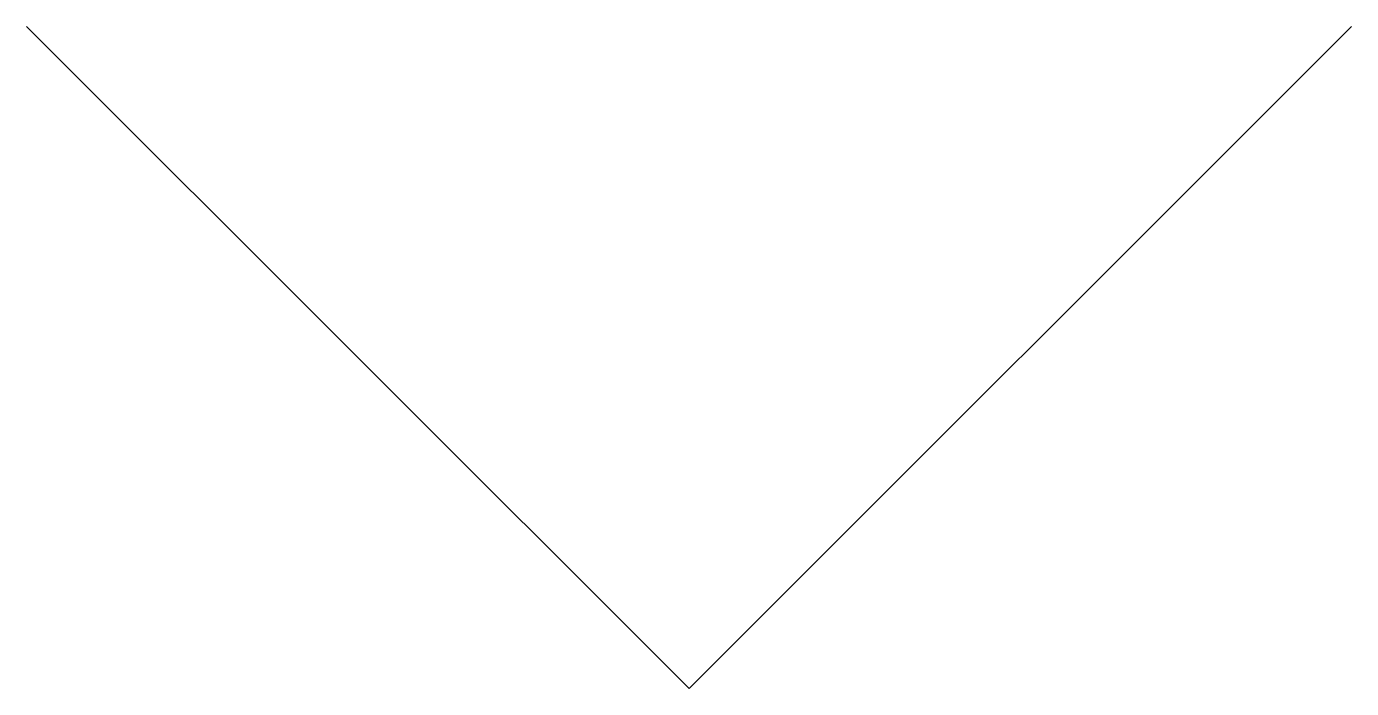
# Model space of a CAD drawing. Header units: inches. Extents: x -3.6 to 53, y -25.5 to 2.8.
import ezdxf

# ---------------------------------------------------------------- set-up
doc = ezdxf.new("R2010")
doc.units = ezdxf.units.IN
doc.header["$MEASUREMENT"] = 0

msp = doc.modelspace()

# ---------------------------------------------------------------- linework, layer by layer
for p, q in [((-3.598, 2.758), (24.686, -25.526)), ((24.686, -25.526), (52.97, 2.758))]:
    msp.add_line(p, q)

doc.saveas('drawing.dxf')
